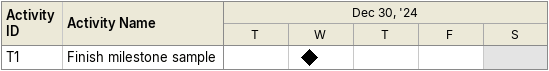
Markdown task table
| ID | Task | Start | Finish |
|---|---|---|---|
| T1 | Finish milestone sample (milestone) | 2025-01-01 | 2025-01-01 |
